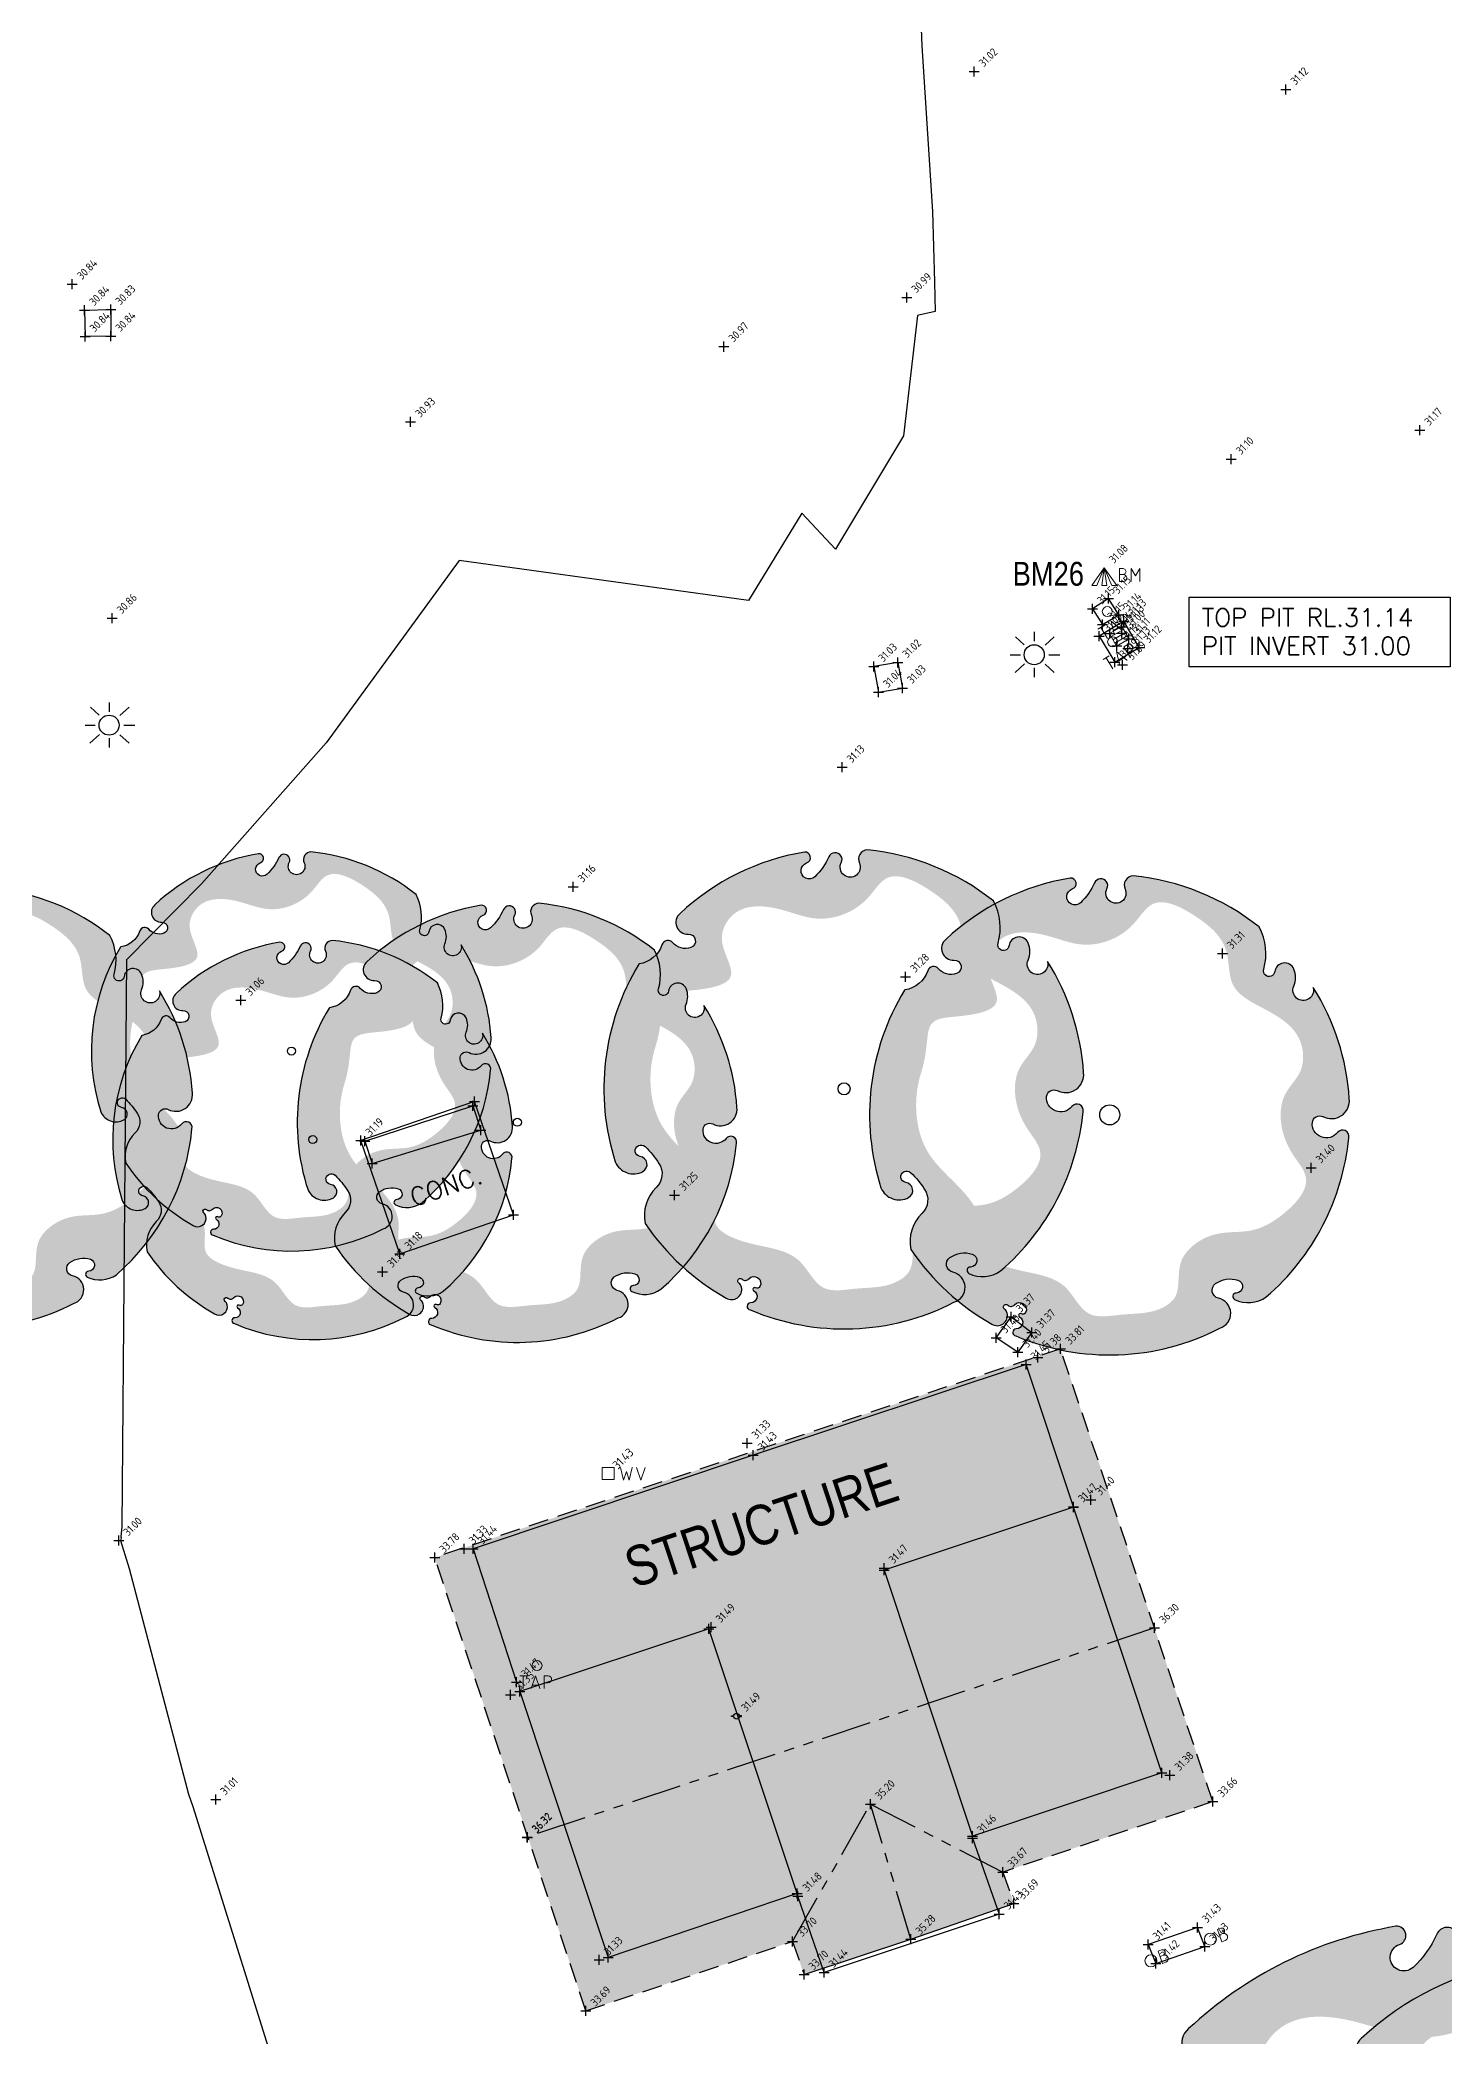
# Model space of a CAD drawing. Header units: metres. Extents: x 245957 to 247358, y 7418632 to 7419642.
# Drawn here: x 246636.32 to 246671.4, y 7418806.32 to 7418856.21 of the extents above; entities that cross this region are included whole.
import ezdxf
from ezdxf.enums import TextEntityAlignment as Align

# ---------------------------------------------------------------- set-up
doc = ezdxf.new("R2010")
doc.units = ezdxf.units.M
doc.linetypes.add('DASHED', pattern=[0.75, 0.5, -0.25])
doc.linetypes.add('PHANTOM', pattern=[2.5, 1.25, -0.25, 0.25, -0.25, 0.25, -0.25])
for name, color, linetype in [('-TEXT', 7, 'Continuous'), ('017_NAIL-L', 8, 'Continuous'), ('104_EXISTING_SURFACE-L', 35, 'Continuous'), ('104_EXISTING_SURFACE-S', 35, 'Continuous'), ('107_FLOOR_LEVEL-L', 234, 'Continuous'), ('107_FLOOR_LEVEL-S', 234, 'Continuous'), ('201_SINGLE_TREE-H', 63, 'Continuous'), ('201_SINGLE_TREE-S', 96, 'Continuous'), ('309_GRATED_PIT-L', 84, 'Continuous'), ('309_GRATED_PIT-S', 84, 'Continuous'), ('322_INVERT_PIT-L', 84, 'Continuous'), ('322_INVERT_PIT-S', 84, 'Continuous'), ('601_HOUSE', 229, 'BUILDING2'), ('601_HOUSE-S', 229, 'BUILDING2'), ('617_WALL', 229, 'BUILDING2'), ('617_WALL-S', 229, 'Continuous'), ('639_ROOF_RIDGE', 253, 'PHANTOM'), ('639_ROOF_RIDGE-L', 253, 'PHANTOM'), ('639_ROOF_RIDGE-S', 253, 'PHANTOM'), ('640_EAVES', 227, 'Continuous'), ('642_ROOF_GUTTER', 155, 'DASHED'), ('642_ROOF_GUTTER-L', 153, 'Continuous'), ('642_ROOF_GUTTER-S', 153, 'Continuous'), ('EX-BENCHMARK', 7, 'Continuous'), ('EX-BENCHMARK_(SLS)', 8, 'Continuous'), ('EX-BOLLARD_(SLS)', 89, 'Continuous'), ('EX-BUILDING_LINE', 150, 'Continuous'), ('EX-DRAINPIT_(SLS)', 84, 'Continuous'), ('EX-UG STORMWATER (DBYD)', 15, 'DRAINAGE_LINE'), ('Surface_Contours_Major', 4, 'Continuous')]:
    doc.layers.add(name, color=color, linetype=linetype)
for name, color, linetype, true_color in [('419_EDGE_OF_CONCRETE', 7, 'Continuous', 0xff4100), ('419_EDGE_OF_CONCRETE-L', 7, 'Continuous', 0xff4100), ('419_EDGE_OF_CONCRETE-S', 7, 'Continuous', 0xff4100), ('751_WATER_STOP_VALVE-L', 7, 'Continuous', 0x0041ff), ('762_UNCLASSIFIED_PIT', 7, 'Continuous', 0xff64ac), ('762_UNCLASSIFIED_PIT-L', 7, 'Continuous', 0xff64ac), ('762_UNCLASSIFIED_PIT-S', 7, 'Continuous', 0xff64ac), ('EX-ELECT_PIT_(SLS)', 7, 'Continuous', 0xffa500), ('EX-LIGHT_(SLS)', 7, 'Continuous', 0xffa500), ('EX-TAP_(SLS)', 7, 'Continuous', 0x0041ff), ('EX-WATER_VALVE_(SLS)', 7, 'Continuous', 0x0041ff)]:
    doc.layers.add(name, color=color, linetype=linetype, true_color=true_color)
doc.styles.add('BOLD', font='ARIALN.TTF')
doc.styles.add('ISO18', font='iso.shx')
doc.styles.add('ISO2.5', font='isocp.shx', dxfattribs={"height": 2.5})
doc.styles.get("Standard").update_dxf_attribs({"font": 'SIMPLEX.shx'})
doc.linetypes.add('BUILDING2', pattern='A,0.25,["/",ISO18,S=0.15,R=180,X=0,Y=0],0', length=0.25)
doc.linetypes.add('DRAINAGE_LINE', pattern='A,3,-0.2,["D",Standard,S=0.18,R=0,X=-0.1,Y=-0.09],-0.1', length=3.3)

# ---------------------------------------------------------------- blocks, each defined once
blk = doc.blocks.new('BM')
at = {"color": 0, "linetype": 'Continuous', "lineweight": 13}
for p, q in [((0, 0), (-0.31, -0.437)), ((-0.186, -0.437), (0, 0)), ((0, 0), (-0.062, -0.437)), ((0, 0), (0.186, -0.437)), ((0.31, -0.437), (0, 0)), ((0, 0), (0.062, -0.437)), ((-0.31, -0.437), (-0.186, -0.437)), ((-0.062, -0.437), (0.062, -0.437)), ((0.186, -0.437), (0.31, -0.437)), ((0.472, -0.017), (0.383, -0.017)), ((0.383, -0.017), (0.383, -0.339)), ((0.472, -0.161), (0.383, -0.161)), ((0.383, -0.161), (0.389, -0.161)), ((0.383, -0.339), (0.472, -0.339)), ((0.383, -0.339), (0.389, -0.339)), ((0.522, -0.039), (0.472, -0.017)), ((0.472, -0.161), (0.522, -0.139)), ((0.516, -0.172), (0.472, -0.161)), ((0.472, -0.339), (0.516, -0.327)), ((0.549, -0.206), (0.516, -0.172)), ((0.516, -0.327), (0.549, -0.294)), ((0.544, -0.089), (0.522, -0.039)), ((0.522, -0.139), (0.544, -0.089)), ((0.56, -0.25), (0.549, -0.206)), ((0.549, -0.294), (0.56, -0.25)), ((0.671, -0.339), (0.671, -0.017)), ((0.671, -0.017), (0.776, -0.194)), ((0.776, -0.194), (0.887, -0.017)), ((0.887, -0.017), (0.887, -0.339))]:
    blk.add_line(p, q, dxfattribs=at)
blk = doc.blocks.new('TAP')
at = {"color": 0, "linetype": 'Continuous', "lineweight": 13}
for p, q in [((-0.433, -0.255), (-0.255, -0.255)), ((-0.344, -0.576), (-0.344, -0.255)), ((-0.344, -0.255), (-0.338, -0.255)), ((-0.255, -0.255), (-0.25, -0.255)), ((-0.144, -0.576), (-0.039, -0.255)), ((0.038, -0.487), (-0.111, -0.487)), ((-0.111, -0.487), (-0.106, -0.487)), ((-0.039, -0.255), (0.072, -0.576)), ((0.177, -0.576), (0.177, -0.255)), ((0.177, -0.255), (0.271, -0.255)), ((0.271, -0.432), (0.177, -0.432)), ((0.177, -0.432), (0.182, -0.432)), ((0.271, -0.255), (0.277, -0.255)), ((0.315, -0.266), (0.271, -0.255)), ((0.271, -0.255), (0.277, -0.255)), ((0.271, -0.432), (0.315, -0.421)), ((0.349, -0.299), (0.315, -0.266)), ((0.315, -0.421), (0.349, -0.388)), ((0.36, -0.343), (0.349, -0.299)), ((0.349, -0.388), (0.36, -0.343)), ((0.072, -0.576), (0.077, -0.576))]:
    blk.add_line(p, q, dxfattribs=at)
blk.add_circle((0, 0), 0.125, dxfattribs=at)
blk = doc.blocks.new('CROSS')
at = {"color": 0, "linetype": 'Continuous'}
for p, q in [((-0.5, 0), (0.5, 0)), ((0, -0.5), (0, 0.5))]:
    blk.add_line(p, q, dxfattribs=at)
blk = doc.blocks.new('201C')
at = {"layer": '201_SINGLE_TREE-H', "transparency": 33554534}
h = blk.add_hatch(color=256, dxfattribs=at)
h.paths.add_polyline_path([(-0.3717, -0.3344, 0.222926), (0.0196, -0.4996, 0.770799), (0.0439, -0.4417, -0.650302), (0.0511, -0.4116, -0.234737), (0.0964, -0.4247, -0.847312), (0.0816, -0.4475, 0.78443), (0.0732, -0.4583, 0.276934), (0.1352, -0.4813, 0.193599), (0.4309, -0.2536, 0.800435), (0.4144, -0.2337, -0.75216), (0.3757, -0.1925, -0.528914), (0.4006, -0.1909, 0.594112), (0.4663, -0.1804, 0.123805), (0.4962, 0.0616, -1.41759), (0.4607, 0.0811, 0.206906), (0.4758, 0.1133, 0.759729), (0.4374, 0.1252, -1.073307), (0.4187, 0.1392, 0.194379), (0.4474, 0.2231, 0.144612), (0.2544, 0.4304, 0.53339), (0.2277, 0.4128, -1.592592), (0.1939, 0.4293, 1.030038), (0.1758, 0.4513, -0.10361), (0.1314, 0.4262, -1.238487), (0.1282, 0.4593, 0.884725), (0.1336, 0.4818, 0.147549), (-0.1551, 0.4753, 0.71725), (-0.1579, 0.4291, -0.864032), (-0.1646, 0.4015, -0.310704), (-0.1946, 0.4266, 0.58143), (-0.2167, 0.4321, -0.281558), (-0.2766, 0.4162), (-0.2775, 0.4159, 0.217121), (-0.4959, 0.0634), (-0.4959, 0.0634, 0.440011), (-0.4522, 0.021, 0.723973), (-0.4442, 0.0516, -1.384648), (-0.4262, 0.0659, -0.051107), (-0.4149, 0.0223, -0.361502), (-0.441, -0.0208, 0.256822), (-0.4937, -0.0791, 0.116166), (-0.4065, -0.2911, 0.67803), (-0.3682, -0.2843, 0.170035), (-0.3696, -0.274, -1.054701), (-0.3596, -0.2696, 0.431903), (-0.3468, -0.2749, -0.910728), (-0.3329, -0.2993, -0.42046), (-0.3418, -0.2976, 1.007885), (-0.3479, -0.3018, -0.766634), (-0.3646, -0.3216, 0.938602), (-0.3717, -0.3344)])
edge = h.paths.add_edge_path(flags=16)
edge.add_spline(control_points=[(-0.3177, 0.2468), (-0.303, 0.2628), (-0.2856, 0.2893), (-0.256, 0.3411), (-0.1928, 0.3155), (-0.0921, 0.286), (-0.1162, 0.3941), (-0.0359, 0.4462), (0.0392, 0.3985), (0.1028, 0.3299), (0.1957, 0.3214), (0.2784, 0.3804), (0.3442, 0.2961), (0.3785, 0.2147), (0.3303, 0.1307), (0.3915, 0.0592), (0.4378, -0.0139), (0.4055, -0.0919), (0.3459, -0.1091), (0.3102, -0.1666), (0.3057, -0.2282), (0.3286, -0.3091), (0.2408, -0.3447), (0.1647, -0.3496), (0.103, -0.3142), (0.0463, -0.3153), (0.0047, -0.3356), (-0.0139, -0.3682), (-0.0327, -0.4069), (-0.0927, -0.4151), (-0.1463, -0.3868), (-0.23, -0.3665), (-0.2245, -0.2773), (-0.2864, -0.2294), (-0.3344, -0.1941), (-0.3737, -0.1409), (-0.3276, -0.0866), (-0.344, -0.0009), (-0.3866, 0.0828), (-0.3665, 0.1796), (-0.3359, 0.2271), (-0.3177, 0.2468)], knot_values=[0, 0, 0, 0, 0.064972, 0.101243, 0.15652, 0.245586, 0.324463, 0.387907, 0.486094, 0.554514, 0.671826, 0.728629, 0.823661, 0.919885, 0.989953, 1.075257, 1.171704, 1.23593, 1.293575, 1.346478, 1.426142, 1.479146, 1.570817, 1.644481, 1.712561, 1.774901, 1.807, 1.846291, 1.885582, 1.928182, 2.007036, 2.074591, 2.151638, 2.226455, 2.293426, 2.340744, 2.397548, 2.47317, 2.587294, 2.673595, 2.754259, 2.754259, 2.754259, 2.754259], degree=3, periodic=0)
at = {"layer": '201_SINGLE_TREE-S'}
blk.add_lwpolyline([(-0.3717, -0.3344, 0.222926), (0.0196, -0.4996, 0.770799), (0.0439, -0.4417, -0.650302), (0.0511, -0.4116, -0.234737), (0.0964, -0.4247, -0.847312), (0.0816, -0.4475, 0.78443), (0.0732, -0.4583, 0.276934), (0.1352, -0.4813, 0.193599), (0.4309, -0.2536, 0.800435), (0.4144, -0.2337, -0.75216), (0.3757, -0.1925, -0.528914), (0.4006, -0.1909, 0.594112), (0.4663, -0.1804, 0.123805), (0.4962, 0.0616, -1.41759), (0.4607, 0.0811, 0.206906), (0.4758, 0.1133, 0.759729), (0.4374, 0.1252, -1.073307), (0.4187, 0.1392, 0.194379), (0.4474, 0.2231, 0.144612), (0.2544, 0.4304, 0.53339), (0.2277, 0.4128, -1.592592), (0.1939, 0.4293, 1.030038), (0.1758, 0.4513, -0.10361), (0.1314, 0.4262, -1.238487), (0.1282, 0.4593, 0.884725), (0.1336, 0.4818, 0.147549), (-0.1551, 0.4753, 0.71725), (-0.1579, 0.4291, -0.864032), (-0.1646, 0.4015, -0.310704), (-0.1946, 0.4266, 0.58143), (-0.2167, 0.4321, -0.281558), (-0.2766, 0.4162), (-0.2775, 0.4159, 0.217121), (-0.4959, 0.0634), (-0.4959, 0.0634, 0.440011), (-0.4522, 0.021, 0.723973), (-0.4442, 0.0516, -1.384648), (-0.4262, 0.0659, -0.051107), (-0.4149, 0.0223, -0.361502), (-0.441, -0.0208, 0.256822), (-0.4937, -0.0791, 0.116166), (-0.4065, -0.2911, 0.67803), (-0.3682, -0.2843, 0.170035), (-0.3696, -0.274, -1.054701), (-0.3596, -0.2696, 0.431903), (-0.3468, -0.2749, -0.910728), (-0.3329, -0.2993, -0.42046), (-0.3418, -0.2976, 1.007885), (-0.3479, -0.3018, -0.766634), (-0.3646, -0.3216, 0.938602), (-0.3717, -0.3344)], format="xyb", dxfattribs=at)
blk = doc.blocks.new('201T')
at = {"layer": '201_SINGLE_TREE-S'}
blk.add_circle((0, 0), 0.5, dxfattribs=at)
blk = doc.blocks.new('107')
at = {"color": 0, "linetype": 'Continuous'}
for p, q in [((-0.5, -0.02), (-0.5, 0.02)), ((-0.5, 0.02), (-0.3, 0.02)), ((-0.5, 0), (-0.3, 0)), ((-0.3, 0), (-0.28, 0.11)), ((-0.28, -0.11), (-0.3, 0)), ((-0.28, 0.11), (-0.21, 0.21)), ((-0.21, 0.21), (-0.11, 0.28)), ((-0.11, 0.28), (0, 0.3)), ((0, 0.3), (0.11, 0.28)), ((0.11, 0.28), (0.21, 0.21)), ((0.21, 0.21), (0.28, 0.11)), ((0.28, 0.11), (0.3, 0)), ((0.3, 0), (0.28, -0.11)), ((0.5, 0.02), (0.3, 0.02)), ((0.5, 0), (0.3, 0)), ((0.5, -0.02), (0.5, 0.02)), ((-0.3, -0.02), (-0.5, -0.02)), ((-0.21, -0.21), (-0.28, -0.11)), ((-0.11, -0.28), (-0.21, -0.21)), ((0, -0.3), (-0.11, -0.28)), ((0.11, -0.28), (0, -0.3)), ((0.21, -0.21), (0.11, -0.28)), ((0.28, -0.11), (0.21, -0.21)), ((0.3, -0.02), (0.5, -0.02))]:
    blk.add_line(p, q, dxfattribs=at)
blk = doc.blocks.new('WV')
at = {"color": 0, "linetype": 'Continuous', "lineweight": 13}
for p, q in [((-0.15, -0.15), (-0.15, 0.15)), ((-0.15, 0.15), (0.15, 0.15)), ((0.15, 0.15), (0.15, -0.15)), ((0.313, 0.154), (0.385, -0.167)), ((0.385, -0.167), (0.457, 0.049)), ((0.457, 0.049), (0.529, -0.167)), ((0.529, -0.167), (0.601, 0.154)), ((0.601, 0.154), (0.607, 0.154)), ((0.707, 0.154), (0.817, -0.167)), ((0.817, -0.167), (0.923, 0.154)), ((0.923, 0.154), (0.928, 0.154)), ((0.15, -0.15), (-0.15, -0.15))]:
    blk.add_line(p, q, dxfattribs=at)
blk = doc.blocks.new('BOLR')
at = {"color": 0, "linetype": 'Continuous', "lineweight": 13}
for p, q in [((0.339, 0.168), (0.251, 0.168)), ((0.251, 0.168), (0.251, -0.159)), ((0.339, 0.024), (0.251, 0.024)), ((0.251, 0.024), (0.256, 0.024)), ((0.395, 0.146), (0.339, 0.168)), ((0.339, 0.024), (0.395, 0.04)), ((0.384, 0.007), (0.339, 0.024)), ((0.417, -0.026), (0.384, 0.007)), ((0.411, 0.096), (0.395, 0.146)), ((0.395, 0.04), (0.411, 0.096)), ((0.251, -0.159), (0.339, -0.159)), ((0.251, -0.159), (0.256, -0.159)), ((0.339, -0.159), (0.384, -0.148)), ((0.384, -0.148), (0.417, -0.115)), ((0.433, -0.07), (0.417, -0.026)), ((0.417, -0.115), (0.433, -0.07))]:
    blk.add_line(p, q, dxfattribs=at)
blk.add_circle((0, 0), 0.15, dxfattribs=at)
blk = doc.blocks.new('GPS')
at = {"color": 0, "linetype": 'Continuous', "lineweight": 13}
for p, q in [((0.15, 0.15), (-0.15, 0.15)), ((-0.15, 0.15), (-0.15, -0.15)), ((-0.077, 0.15), (-0.077, -0.15)), ((0, 0.15), (0, 0)), ((0, 0), (0, -0.15)), ((0.077, 0.15), (0.077, -0.15)), ((0.15, -0.15), (0.15, 0.15)), ((-0.15, -0.15), (0.15, -0.15))]:
    blk.add_line(p, q, dxfattribs=at)
blk = doc.blocks.new('1221')
at = {"layer": 'EX-LIGHT_(SLS)'}
for p, q in [((246717.545, 7418813.371), (246717.762, 7418813.171)), ((246718.013, 7418813.493), (246718.013, 7418813.259)), ((246718.512, 7418813.371), (246718.283, 7418813.162)), ((246717.413, 7418812.924), (246717.667, 7418812.924)), ((246717.773, 7418812.695), (246717.535, 7418812.476)), ((246718.285, 7418812.687), (246718.512, 7418812.476)), ((246718.379, 7418812.924), (246718.654, 7418812.924)), ((246718.013, 7418812.599), (246718.013, 7418812.365))]:
    blk.add_line(p, q, dxfattribs=at)
blk.add_circle((246718.013, 7418812.924), 0.25, dxfattribs=at)

msp = doc.modelspace()

# ---------------------------------------------------------------- hatches: boundary and pattern name
at = {"layer": 'EX-BUILDING_LINE'}
h = msp.add_hatch(color=9, dxfattribs=at)
h.dxf.hatch_style = 1
h.paths.add_polyline_path([(246665.626, 7418812.184), (246661.822, 7418823.498), (246646.185, 7418818.284), (246649.961, 7418806.956), (246655.127, 7418808.692), (246655.412, 7418807.862), (246658.082, 7418808.744), (246660.656, 7418809.636), (246660.38, 7418810.425)])

# ---------------------------------------------------------------- linework, layer by layer
at = {"layer": '419_EDGE_OF_CONCRETE'}
for p, q in [((246663.017, 7418842.254), (246662.617, 7418841.997)), ((246663.276, 7418841.847), (246663.017, 7418842.254)), ((246662.617, 7418841.997), (246662.873, 7418841.603)), ((246663.402, 7418841.686), (246662.782, 7418841.31)), ((246662.873, 7418841.603), (246663.276, 7418841.847)), ((246663.788, 7418841.028), (246663.402, 7418841.686)), ((246662.782, 7418841.31), (246663.176, 7418840.658)), ((246663.176, 7418840.658), (246663.788, 7418841.028)), ((246647.177, 7418829.685), (246644.339, 7418828.709)), ((246648.153, 7418826.847), (246647.177, 7418829.685)), ((246645.315, 7418825.871), (246644.339, 7418828.709)), ((246645.315, 7418825.871), (246648.153, 7418826.847)), ((246660.96, 7418823.112), (246654.143, 7418820.844)), ((246662.142, 7418819.55), (246660.96, 7418823.112)), ((246654.143, 7418820.844), (246647.143, 7418818.504)), ((246647.143, 7418818.504), (246648.227, 7418815.173)), ((246659.619, 7418811.273), (246660.287, 7418809.374)), ((246655.912, 7418807.918), (246655.259, 7418809.824)), ((246660.287, 7418809.374), (246655.912, 7418807.918))]:
    msp.add_line(p, q, dxfattribs=at)
at = {"layer": '601_HOUSE'}
for p, q in [((246662.145, 7418819.546), (246657.417, 7418817.969)), ((246664.355, 7418812.908), (246662.145, 7418819.546)), ((246657.417, 7418817.969), (246659.618, 7418811.32)), ((246653.038, 7418816.504), (246648.309, 7418814.935)), ((246655.244, 7418809.886), (246653.038, 7418816.504)), ((246648.309, 7418814.935), (246650.515, 7418808.289)), ((246664.355, 7418812.908), (246659.618, 7418811.32)), ((246655.244, 7418809.886), (246650.515, 7418808.289))]:
    msp.add_line(p, q, dxfattribs=at)
at = {"layer": '617_WALL'}
for p, q in [((246644.443, 7418828.689), (246647.139, 7418829.577)), ((246647.139, 7418829.577), (246647.341, 7418828.968)), ((246644.443, 7418828.689), (246644.621, 7418828.132)), ((246644.621, 7418828.132), (246647.341, 7418828.968))]:
    msp.add_line(p, q, dxfattribs=at)
at = {"layer": '639_ROOF_RIDGE'}
for p, q in [((246664.169, 7418816.524), (246648.494, 7418811.3)), ((246655.127, 7418808.692), (246657.071, 7418812.122)), ((246658.082, 7418808.744), (246657.071, 7418812.122)), ((246657.071, 7418812.122), (246660.38, 7418810.425))]:
    msp.add_line(p, q, dxfattribs=at)
at = {"layer": '640_EAVES'}
for p, q in [((246658.082, 7418808.744), (246660.656, 7418809.636)), ((246655.412, 7418807.862), (246658.082, 7418808.744))]:
    msp.add_line(p, q, dxfattribs=at)
at = {"layer": '642_ROOF_GUTTER'}
for p, q in [((246661.822, 7418823.498), (246646.185, 7418818.284)), ((246665.626, 7418812.184), (246661.822, 7418823.498)), ((246649.961, 7418806.956), (246646.185, 7418818.284)), ((246665.626, 7418812.184), (246660.38, 7418810.425)), ((246660.38, 7418810.425), (246660.656, 7418809.636)), ((246649.961, 7418806.956), (246655.127, 7418808.692)), ((246655.127, 7418808.692), (246655.412, 7418807.862))]:
    msp.add_line(p, q, dxfattribs=at)
at = {"layer": '762_UNCLASSIFIED_PIT'}
for p, q in [((246665.241, 7418809.042), (246664.007, 7418808.613)), ((246665.424, 7418808.567), (246665.241, 7418809.042)), ((246664.007, 7418808.613), (246664.199, 7418808.14)), ((246664.199, 7418808.14), (246665.424, 7418808.567))]:
    msp.add_line(p, q, dxfattribs=at)
at = {"layer": 'EX-ELECT_PIT_(SLS)'}
for p, q in [((246637.436, 7418849.457), (246638.091, 7418849.474)), ((246637.436, 7418849.457), (246637.449, 7418848.798)), ((246638.091, 7418849.474), (246638.091, 7418848.806)), ((246638.091, 7418848.806), (246637.449, 7418848.798)), ((246657.752, 7418840.655), (246657.153, 7418840.555)), ((246657.752, 7418840.655), (246657.871, 7418840.01)), ((246657.153, 7418840.555), (246657.272, 7418839.91)), ((246657.272, 7418839.91), (246657.871, 7418840.01)), ((246660.213, 7418823.777), (246660.587, 7418824.297)), ((246660.587, 7418824.297), (246661.107, 7418823.905)), ((246660.755, 7418823.416), (246660.213, 7418823.777)), ((246661.107, 7418823.905), (246660.755, 7418823.416))]:
    msp.add_line(p, q, dxfattribs=at)
at = {"layer": 'EX-UG STORMWATER (DBYD)', "linetype": 'Continuous', "flags": 128}
msp.add_lwpolyline([(246665.038, 7418840.545), (246665.038, 7418842.283), (246671.557, 7418842.287), (246671.557, 7418840.548)], close=True, dxfattribs=at)
at = {"layer": 'Surface_Contours_Major', "elevation": 31}
msp.add_lwpolyline([(246658.189, 7418860.392), (246658.354, 7418856.067), (246658.62, 7418851.922), (246658.673, 7418850.156), (246658.69, 7418849.423), (246658.279, 7418849.331), (246658.249, 7418849.326), (246657.894, 7418846.318), (246656.197, 7418843.483), (246655.361, 7418844.385), (246654.029, 7418842.206), (246646.794, 7418843.206), (246643.47, 7418838.645), (246640.362, 7418835.122), (246638.487, 7418833.219), (246638.368, 7418819.057), (246638.343, 7418818.798), (246638.354, 7418818.776), (246638.333, 7418818.71), (246638.551, 7418818.012), (246640.033, 7418812.367), (246640.143, 7418812.059), (246642.585, 7418804.263)], dxfattribs=at)

# ---------------------------------------------------------------- block references
at = {"layer": '017_NAIL-L', "color": 1}
for p in [(-56.85, 27.924), (-79.963, 26.163)]:
    msp.add_blockref('1221', p, dxfattribs=at)
at = {"layer": '104_EXISTING_SURFACE-S', "xscale": 0.25, "yscale": 0.25, "zscale": 0.25}
for p in [(246659.663, 7418855.427), (246667.451, 7418854.975), (246637.131, 7418850.111), (246657.98, 7418849.776), (246653.41, 7418848.547), (246645.584, 7418846.666), (246670.795, 7418846.463), (246666.088, 7418845.736), (246638.127, 7418841.759), (246663.372, 7418840.599), (246656.365, 7418838.034), (246649.645, 7418835.045), (246665.864, 7418833.38), (246657.95, 7418832.796), (246641.342, 7418832.211), (246668.086, 7418828.027), (246652.178, 7418827.339), (246644.881, 7418825.421), (246661.25, 7418823.285), (246653.988, 7418821.139), (246662.579, 7418819.726), (246638.29, 7418818.71), (246646.921, 7418818.506), (246657.411, 7418818.02), (246653.091, 7418816.543), (246648.081, 7418814.851), (246664.555, 7418812.842), (246640.713, 7418812.234), (246650.294, 7418808.227)]:
    msp.add_blockref('CROSS', p, dxfattribs=at)
at = {"layer": '107_FLOOR_LEVEL-S', "xscale": 0.25, "yscale": 0.25, "zscale": 0.25}
msp.add_blockref('107', (246653.726, 7418814.321), dxfattribs=at)
at = {"layer": '201_SINGLE_TREE-S', "rotation": 25}
for name, p, xscale, yscale, zscale in [('201C', (246656.412, 7418829.998), 12, 12, 12), ('201C', (246642.606, 7418830.943), 10, 10, 10), ('201C', (246663.05, 7418829.348), 12, 12, 12), ('201C', (246634.646, 7418829.524), 11, 11, 11), ('201C', (246648.25, 7418829.162), 11, 11, 11), ('201C', (246643.139, 7418828.732), 10, 10, 10), ('201T', (246642.606, 7418830.943), 0.2, 0.2, 0.2), ('201T', (246656.412, 7418829.998), 0.3, 0.3, 0.3), ('201T', (246663.05, 7418829.348), 0.5, 0.5, 0.5), ('201T', (246648.25, 7418829.162), 0.2, 0.2, 0.2), ('201T', (246643.139, 7418828.732), 0.2, 0.2, 0.2), ('201C', (246671.849, 7418799.206), 20, 20, 20), ('201C', (246674.453, 7418800.783), 15, 15, 15), ('201C', (246677.276, 7418801.421), 12, 12, 12)]:
    msp.add_blockref(name, p, dxfattribs=dict(at, xscale=xscale, yscale=yscale, zscale=zscale))
at = {"layer": '309_GRATED_PIT-S', "xscale": 0.25, "yscale": 0.25, "zscale": 0.25}
for p in [(246663.35, 7418841.549), (246663.053, 7418841.377), (246663.228, 7418841.074), (246663.526, 7418841.246)]:
    msp.add_blockref('CROSS', p, dxfattribs=at)
at = {"layer": '322_INVERT_PIT-S', "xscale": 0.25, "yscale": 0.25, "zscale": 0.25}
msp.add_blockref('CROSS', (246663.353, 7418841.383), dxfattribs=at)
at = {"layer": '419_EDGE_OF_CONCRETE-S', "xscale": 0.25, "yscale": 0.25, "zscale": 0.25}
for p in [(246662.617, 7418841.997), (246663.017, 7418842.254), (246662.873, 7418841.603), (246663.276, 7418841.847), (246663.402, 7418841.686), (246662.782, 7418841.31), (246663.788, 7418841.028), (246663.176, 7418840.658), (246647.177, 7418829.685), (246644.339, 7418828.709), (246648.153, 7418826.847), (246645.315, 7418825.871), (246660.96, 7418823.112), (246654.143, 7418820.844), (246662.142, 7418819.55), (246647.143, 7418818.504), (246648.227, 7418815.173), (246659.619, 7418811.273), (246655.259, 7418809.824), (246660.287, 7418809.374), (246655.912, 7418807.918)]:
    msp.add_blockref('CROSS', p, dxfattribs=at)
at = {"layer": '601_HOUSE-S', "xscale": 0.25, "yscale": 0.25, "zscale": 0.25}
for p in [(246662.145, 7418819.546), (246657.417, 7418817.969), (246653.038, 7418816.504), (246648.309, 7418814.935), (246664.355, 7418812.908), (246659.618, 7418811.32), (246655.244, 7418809.886), (246650.515, 7418808.289)]:
    msp.add_blockref('CROSS', p, dxfattribs=at)
at = {"layer": '617_WALL-S', "xscale": 0.25, "yscale": 0.25, "zscale": 0.25}
for p in [(246647.139, 7418829.577), (246644.443, 7418828.689), (246647.341, 7418828.968), (246644.621, 7418828.132)]:
    msp.add_blockref('CROSS', p, dxfattribs=at)
at = {"layer": '639_ROOF_RIDGE-S', "xscale": 0.25, "yscale": 0.25, "zscale": 0.25}
for p in [(246664.169, 7418816.524), (246657.071, 7418812.122), (246648.494, 7418811.3), (246648.501, 7418811.287), (246658.082, 7418808.744)]:
    msp.add_blockref('CROSS', p, dxfattribs=at)
at = {"layer": '642_ROOF_GUTTER-S', "xscale": 0.25, "yscale": 0.25, "zscale": 0.25}
for p in [(246661.822, 7418823.498), (246646.185, 7418818.284), (246665.626, 7418812.184), (246660.38, 7418810.425), (246660.656, 7418809.636), (246655.127, 7418808.692), (246655.412, 7418807.862), (246649.961, 7418806.956)]:
    msp.add_blockref('CROSS', p, dxfattribs=at)
at = {"layer": '762_UNCLASSIFIED_PIT-S', "xscale": 0.25, "yscale": 0.25, "zscale": 0.25}
for p in [(246663.5, 7418841.005), (246664.007, 7418808.613), (246665.241, 7418809.042), (246665.424, 7418808.567), (246664.199, 7418808.14)]:
    msp.add_blockref('CROSS', p, dxfattribs=at)
at = {"layer": 'EX-BENCHMARK_(SLS)'}
msp.add_blockref('BM', (246662.915, 7418843.017), dxfattribs=at)
at = {"layer": 'EX-BOLLARD_(SLS)', "rotation": 20}
for p in [(246665.564, 7418808.748), (246664.081, 7418808.205)]:
    msp.add_blockref('BOLR', p, dxfattribs=at)
at = {"layer": 'EX-DRAINPIT_(SLS)', "lineweight": 30, "xscale": 1.2, "yscale": 1.2, "rotation": 300.0857751748705}
msp.add_blockref('GPS', (246663.287, 7418841.31), dxfattribs=at)
at = {"layer": 'EX-ELECT_PIT_(SLS)', "xscale": 0.25, "yscale": 0.25, "zscale": 0.25}
for p in [(246638.091, 7418849.474), (246637.436, 7418849.457), (246637.449, 7418848.798), (246638.091, 7418848.806), (246657.153, 7418840.555), (246657.752, 7418840.655), (246657.871, 7418840.01), (246657.272, 7418839.91), (246660.587, 7418824.297), (246660.213, 7418823.777), (246661.107, 7418823.905), (246660.755, 7418823.416)]:
    msp.add_blockref('CROSS', p, dxfattribs=at)
at = {"layer": 'EX-TAP_(SLS)', "rotation": 30.99999999999999}
for p in [(246662.989, 7418841.927), (246663.123, 7418841.17)]:
    msp.add_blockref('TAP', p, dxfattribs=at)
at = {"layer": 'EX-TAP_(SLS)'}
msp.add_blockref('TAP', (246648.742, 7418815.584), dxfattribs=at)
at = {"layer": 'EX-WATER_VALVE_(SLS)'}
msp.add_blockref('WV', (246650.517, 7418820.384), dxfattribs=at)

# ---------------------------------------------------------------- texts
at = {"layer": '-TEXT'}
msp.add_text('CONC.', height=0.45, rotation=18.9754, dxfattribs=at).set_placement((246646.542, 7418827.351), align=Align.CENTER)
at = {"layer": '-TEXT', "style": 'BOLD'}
msp.add_text('STRUCTURE', height=1, rotation=18.3523, dxfattribs=at).set_placement((246654.502, 7418818.626), align=Align.CENTER)
at = {"layer": '017_NAIL-L', "style": 'ISO2.5'}
msp.add_text('31.08', height=0.2, rotation=45, dxfattribs=at).set_placement((246663.083, 7418843.185), align=Align.MIDDLE_LEFT)
at = {"layer": '104_EXISTING_SURFACE-L', "style": 'ISO2.5'}
for s, p in [('31.02', (246659.83, 7418855.594)), ('31.12', (246667.619, 7418855.142)), ('30.84', (246637.299, 7418850.279)), ('30.99', (246658.148, 7418849.943)), ('30.97', (246653.578, 7418848.715)), ('30.93', (246645.752, 7418846.834)), ('31.17', (246670.962, 7418846.63)), ('31.10', (246666.256, 7418845.904)), ('30.86', (246638.294, 7418841.926)), ('31.09', (246663.539, 7418840.766)), ('31.13', (246656.532, 7418838.202)), ('31.16', (246649.812, 7418835.213)), ('31.31', (246666.031, 7418833.547)), ('31.28', (246658.117, 7418832.963)), ('31.06', (246641.509, 7418832.378)), ('31.40', (246668.253, 7418828.195)), ('31.25', (246652.345, 7418827.506)), ('31.17', (246645.048, 7418825.589)), ('31.38', (246661.417, 7418823.453)), ('31.33', (246654.155, 7418821.306)), ('31.40', (246662.747, 7418819.893)), ('31.00', (246638.457, 7418818.878)), ('31.33', (246647.088, 7418818.674)), ('31.47', (246657.578, 7418818.187)), ('31.49', (246653.258, 7418816.71)), ('31.35', (246648.248, 7418815.018)), ('31.38', (246664.722, 7418813.01)), ('31.01', (246640.88, 7418812.402)), ('31.33', (246650.461, 7418808.394))]:
    msp.add_text(s, height=0.2, rotation=45, dxfattribs=at).set_placement(p, align=Align.MIDDLE_LEFT)
at = {"layer": '107_FLOOR_LEVEL-L', "style": 'ISO2.5'}
msp.add_text('31.49', height=0.2, rotation=45, dxfattribs=at).set_placement((246653.894, 7418814.489), align=Align.MIDDLE_LEFT)
at = {"layer": '309_GRATED_PIT-L', "style": 'ISO2.5'}
for s, p in [('31.14', (246663.22, 7418841.544)), ('31.12', (246663.395, 7418841.241)), ('31.13', (246663.517, 7418841.716)), ('31.11', (246663.693, 7418841.413))]:
    msp.add_text(s, height=0.2, rotation=45, dxfattribs=at).set_placement(p, align=Align.MIDDLE_LEFT)
at = {"layer": '322_INVERT_PIT-L', "style": 'ISO2.5'}
msp.add_text('31.00', height=0.2, rotation=45, dxfattribs=at).set_placement((246663.52, 7418841.551), align=Align.MIDDLE_LEFT)
at = {"layer": '419_EDGE_OF_CONCRETE-L', "style": 'ISO2.5'}
for s, p in [('31.15', (246663.184, 7418842.422)), ('31.15', (246662.785, 7418842.165)), ('31.15', (246663.04, 7418841.771)), ('31.14', (246663.443, 7418842.015)), ('31.13', (246663.57, 7418841.853)), ('31.09', (246662.949, 7418841.478)), ('31.09', (246663.344, 7418840.825)), ('31.12', (246663.955, 7418841.195)), ('31.19', (246644.506, 7418828.876)), ('31.18', (246645.482, 7418826.038)), ('31.45', (246661.128, 7418823.279)), ('31.43', (246654.311, 7418821.011)), ('31.47', (246662.31, 7418819.717)), ('31.44', (246647.311, 7418818.671)), ('31.47', (246648.394, 7418815.341)), ('31.46', (246659.786, 7418811.441)), ('31.48', (246655.426, 7418809.991)), ('31.43', (246660.454, 7418809.542)), ('31.44', (246656.08, 7418808.086))]:
    msp.add_text(s, height=0.2, rotation=45, dxfattribs=at).set_placement(p, align=Align.MIDDLE_LEFT)
at = {"layer": '639_ROOF_RIDGE-L', "style": 'ISO2.5'}
for s, p in [('36.30', (246664.337, 7418816.691)), ('35.20', (246657.238, 7418812.289)), ('36.32', (246648.661, 7418811.467)), ('36.32', (246648.669, 7418811.454)), ('35.28', (246658.249, 7418808.911))]:
    msp.add_text(s, height=0.2, rotation=45, dxfattribs=at).set_placement(p, align=Align.MIDDLE_LEFT)
at = {"layer": '642_ROOF_GUTTER-L', "style": 'ISO2.5'}
for s, p in [('33.81', (246661.99, 7418823.665)), ('33.78', (246646.353, 7418818.452)), ('33.66', (246665.793, 7418812.351)), ('33.67', (246660.548, 7418810.593)), ('33.69', (246660.823, 7418809.803)), ('33.70', (246655.295, 7418808.859)), ('33.70', (246655.579, 7418808.03)), ('33.69', (246650.129, 7418807.123))]:
    msp.add_text(s, height=0.2, rotation=45, dxfattribs=at).set_placement(p, align=Align.MIDDLE_LEFT)
at = {"layer": '751_WATER_STOP_VALVE-L', "style": 'ISO2.5'}
msp.add_text('31.43', height=0.22, rotation=45, dxfattribs=at).set_placement((246650.684, 7418820.551), align=Align.MIDDLE_LEFT)
at = {"layer": '762_UNCLASSIFIED_PIT-L', "style": 'ISO2.5'}
for s, p in [('31.13', (246663.668, 7418841.173)), ('31.41', (246664.175, 7418808.78)), ('31.43', (246665.408, 7418809.209)), ('31.42', (246664.366, 7418808.307)), ('31.43', (246665.591, 7418808.734))]:
    msp.add_text(s, height=0.2, rotation=45, dxfattribs=at).set_placement(p, align=Align.MIDDLE_LEFT)
at = {"layer": 'EX-BENCHMARK', "color": 2, "style": 'BOLD'}
msp.add_text('BM26', height=0.595, dxfattribs=at).set_placement((246661.516, 7418842.871), align=Align.MIDDLE)
at = {"layer": 'EX-ELECT_PIT_(SLS)', "style": 'ISO2.5'}
for s, p in [('30.84', (246637.604, 7418849.624)), ('30.83', (246638.259, 7418849.641)), ('30.84', (246637.616, 7418848.965)), ('30.84', (246638.259, 7418848.974)), ('31.03', (246657.32, 7418840.722)), ('31.02', (246657.92, 7418840.823)), ('31.04', (246657.439, 7418840.078)), ('31.03', (246658.039, 7418840.178)), ('31.37', (246660.754, 7418824.465)), ('31.40', (246660.38, 7418823.945)), ('31.37', (246661.274, 7418824.072)), ('31.40', (246660.923, 7418823.583))]:
    msp.add_text(s, height=0.2, rotation=45, dxfattribs=at).set_placement(p, align=Align.MIDDLE_LEFT)
at = {"layer": 'EX-UG STORMWATER (DBYD)'}
for s, p in [('TOP PIT RL.31.14', (246665.351, 7418841.553)), ('PIT INVERT 31.00', (246665.351, 7418840.843))]:
    msp.add_text(s, height=0.45, dxfattribs=at).set_placement(p)

doc.saveas('drawing.dxf')
